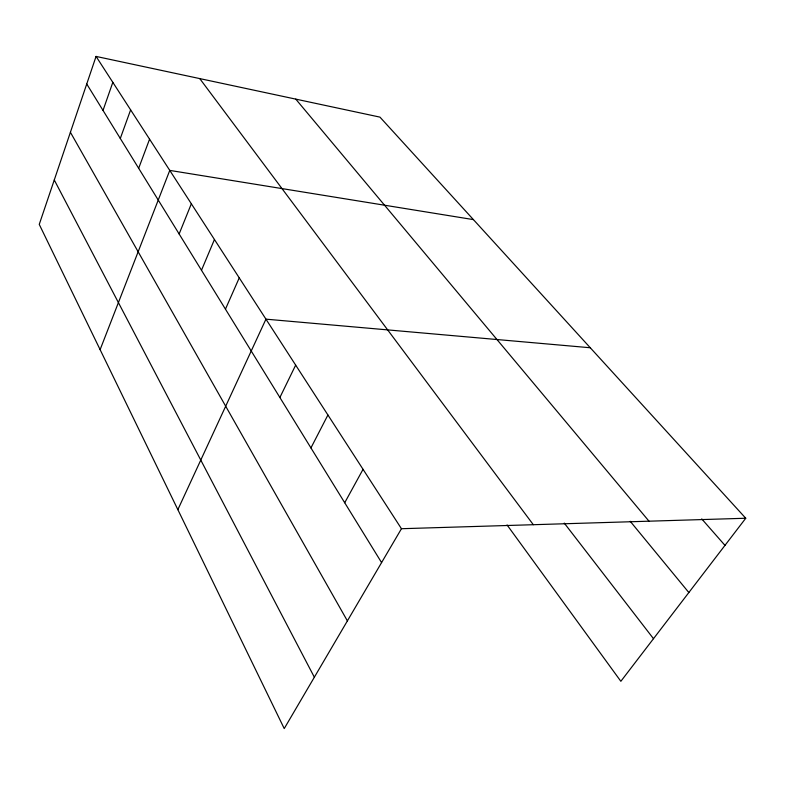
<?xml version="1.0" encoding="UTF-8"?>
<svg xmlns="http://www.w3.org/2000/svg" width="785" height="785" viewBox="0 0 785 785"><rect width="100%" height="100%" fill="white"/><g stroke="black" fill="none" stroke-linecap="round" stroke-linejoin="round"><path stroke-width="1.18" d="M745.75 518.247L379.95 117.122L96.064 56.422L39.25 224.392L284.229 728.578L401.449 528.717L745.75 518.247L620.856 681.302L507.071 524.959M103.021 110.42L112.824 82.346M120.301 138.464L130.624 109.88M138.67 168.294L149.572 139.171M100.117 349.659L169.766 170.404L473.424 219.614M179.137 233.969L191.344 203.776M201.49 270.256L214.442 239.513M225.452 309.162L239.248 277.87M177.852 509.651L265.948 319.161L590.271 347.755M279.882 397.504L295.66 365.123M310.938 447.921L327.914 415.01M344.713 502.743L363.043 469.332M701.721 518.895L724.977 545.379M295.759 99.116L649.009 521.191M630.227 521.299L688.847 592.547M564.258 523.095L653.493 638.696M199.743 78.588L533.319 524.714M96.064 56.422L401.449 528.717M86.733 83.985L381.579 562.59M70.405 132.282L347.392 620.896M54.273 179.971L314.353 677.219"/></g></svg>
